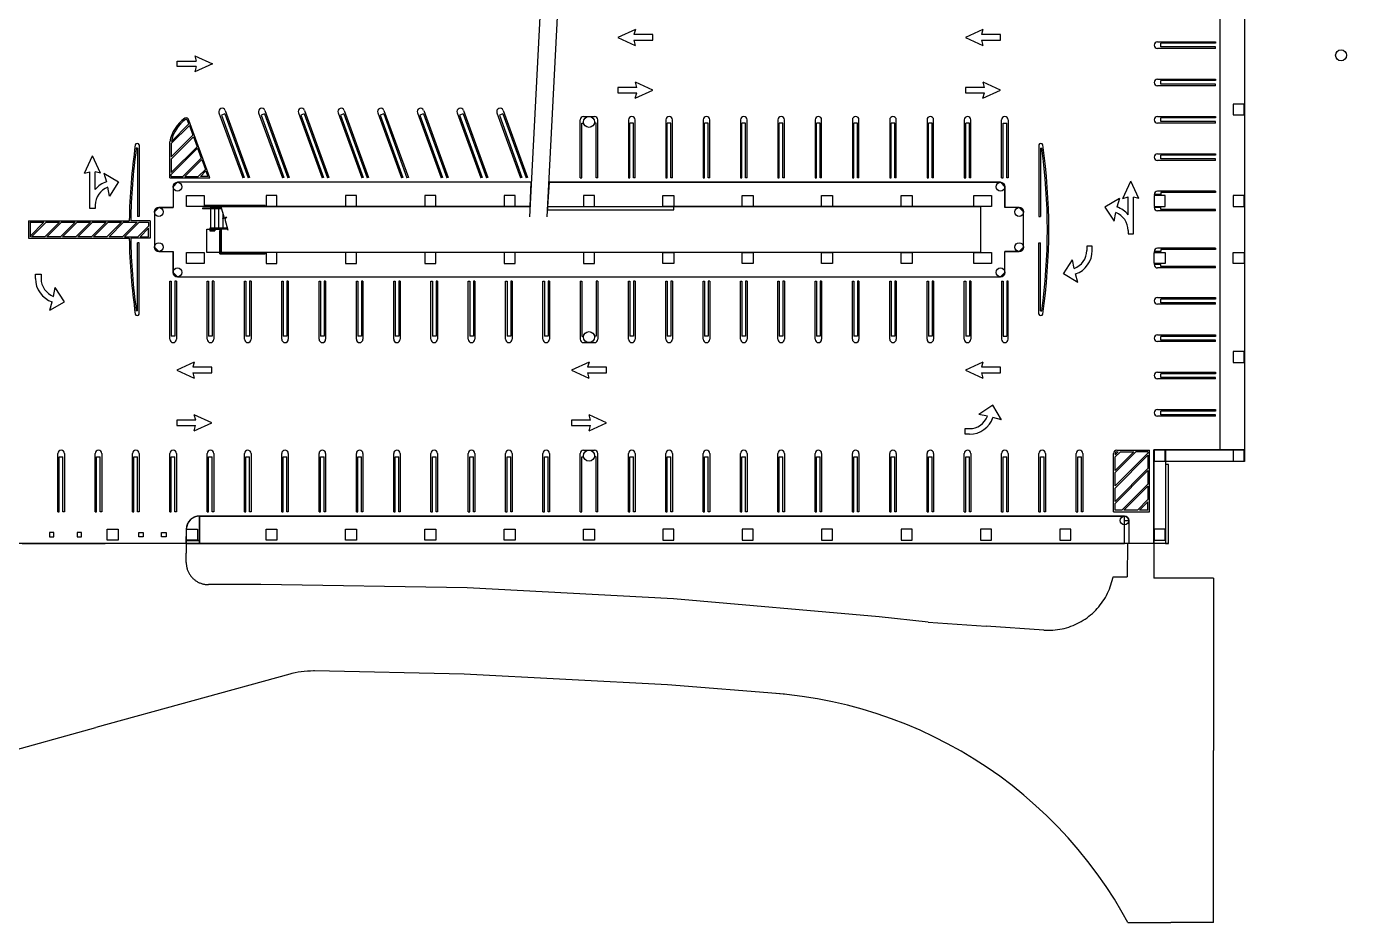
# Model space of a CAD drawing. Header units: inches. Extents: x -1991 to 3847, y -1060 to 4205.
# Drawn here: x 238 to 3847, y -1060 to 1389 of the extents above; entities that cross this region are included whole.
import ezdxf

# ---------------------------------------------------------------- set-up
doc = ezdxf.new("R2010")
doc.units = ezdxf.units.IN
doc.header["$LTSCALE"] = 10
doc.header["$MEASUREMENT"] = 0
for name, color, linetype in [('A-COLS', 5, 'CONTINUOUS'), ('A-FLOR', 3, 'CONTINUOUS'), ('A-SITE', 3, 'CONTINUOUS'), ('A-WALL', 7, 'CONTINUOUS')]:
    doc.layers.add(name, color=color, linetype=linetype)

msp = doc.modelspace()

# ---------------------------------------------------------------- linework, layer by layer
at = {"layer": 'A-COLS'}
for p, q in [((3567, 1177), (3537, 1177)), ((3537, 1177), (3537, 1147)), ((3567, 1147), (3567, 1177)), ((3537, 1147), (3567, 1147)), ((676, 927), (724, 927)), ((676, 897), (676, 927)), ((724, 927), (724, 897)), ((923, 927), (893, 927)), ((893, 927), (893, 897)), ((923, 897), (923, 927)), ((1140, 927), (1110, 927)), ((1110, 927), (1110, 897)), ((1140, 897), (1140, 927)), ((1357, 927), (1327, 927)), ((1327, 927), (1327, 897)), ((1357, 897), (1357, 927)), ((1574, 927), (1544, 927)), ((1544, 927), (1544, 897)), ((1574, 897), (1574, 927)), ((1791, 927), (1761, 927)), ((1761, 927), (1761, 897)), ((1791, 897), (1791, 927)), ((1978, 897), (1978, 927)), ((1978, 927), (2008, 927)), ((2008, 927), (2008, 897)), ((2195, 897), (2195, 927)), ((2195, 927), (2225, 927)), ((2225, 927), (2225, 897)), ((2412, 897), (2412, 927)), ((2412, 927), (2442, 927)), ((2442, 927), (2442, 897)), ((2629, 897), (2629, 927)), ((2629, 927), (2659, 927)), ((2659, 927), (2659, 897)), ((2828, 927), (2876, 927)), ((2828, 897), (2828, 927)), ((2876, 927), (2876, 897)), ((3351, 927), (3321, 927)), ((3321, 927), (3321, 897)), ((3351, 897), (3351, 927)), ((3567, 927), (3537, 927)), ((3537, 927), (3537, 897)), ((3567, 897), (3567, 927)), ((724, 897), (676, 897)), ((893, 897), (923, 897)), ((1110, 897), (1140, 897)), ((1327, 897), (1357, 897)), ((1544, 897), (1574, 897)), ((1761, 897), (1791, 897)), ((2008, 897), (1978, 897)), ((2225, 897), (2195, 897)), ((2442, 897), (2412, 897)), ((2659, 897), (2629, 897)), ((2876, 897), (2828, 897)), ((3321, 897), (3351, 897)), ((3537, 897), (3567, 897)), ((676, 771), (724, 771)), ((676, 741), (676, 771)), ((724, 771), (724, 741)), ((923, 771), (893, 771)), ((893, 771), (893, 741)), ((923, 741), (923, 771)), ((1140, 771), (1110, 771)), ((1110, 771), (1110, 741)), ((1140, 741), (1140, 771)), ((1357, 771), (1327, 771)), ((1327, 771), (1327, 741)), ((1357, 741), (1357, 771)), ((1574, 771), (1544, 771)), ((1544, 771), (1544, 741)), ((1574, 741), (1574, 771)), ((1791, 771), (1761, 771)), ((1761, 771), (1761, 741)), ((1791, 741), (1791, 771)), ((1978, 741), (1978, 771)), ((1978, 771), (2008, 771)), ((2008, 771), (2008, 741)), ((2195, 741), (2195, 771)), ((2195, 771), (2225, 771)), ((2225, 771), (2225, 741)), ((2412, 741), (2412, 771)), ((2412, 771), (2442, 771)), ((2442, 771), (2442, 741)), ((2629, 741), (2629, 771)), ((2629, 771), (2659, 771)), ((2659, 771), (2659, 741)), ((2828, 771), (2876, 771)), ((2828, 741), (2828, 771)), ((2876, 771), (2876, 741)), ((3321, 741), (3321, 771)), ((3321, 771), (3351, 771)), ((3351, 771), (3351, 741)), ((3537, 741), (3537, 771)), ((3537, 771), (3567, 771)), ((3567, 771), (3567, 741)), ((724, 741), (676, 741)), ((893, 741), (923, 741)), ((1110, 741), (1140, 741)), ((1327, 741), (1357, 741)), ((1544, 741), (1574, 741)), ((1761, 741), (1791, 741)), ((2008, 741), (1978, 741)), ((2225, 741), (2195, 741)), ((2442, 741), (2412, 741)), ((2659, 741), (2629, 741)), ((2876, 741), (2828, 741)), ((3351, 741), (3321, 741)), ((3567, 741), (3537, 741)), ((3567, 501), (3537, 501)), ((3537, 501), (3537, 471)), ((3537, 471), (3567, 471)), ((3567, 471), (3567, 501)), ((3351, 231), (3321, 231)), ((3321, 231), (3321, 201)), ((3351, 201), (3351, 231)), ((3567, 231), (3537, 231)), ((3537, 231), (3537, 201)), ((3567, 201), (3567, 231)), ((3321, 201), (3351, 201)), ((3537, 201), (3567, 201)), ((459, 15), (489, 15)), ((459, -15), (459, 15)), ((489, 15), (489, -15)), ((676, 15), (706, 15)), ((676, -15), (676, 15)), ((706, 15), (706, -15)), ((893, 15), (923, 15)), ((893, -15), (893, 15)), ((923, 15), (923, -15)), ((1110, 15), (1140, 15)), ((1110, -15), (1110, 15)), ((1140, 15), (1140, -15)), ((1327, 15), (1357, 15)), ((1327, -15), (1327, 15)), ((1357, 15), (1357, -15)), ((1544, 15), (1574, 15)), ((1544, -15), (1544, 15)), ((1574, 15), (1574, -15)), ((1761, 15), (1791, 15)), ((1761, -15), (1761, 15)), ((1791, 15), (1791, -15)), ((2008, 15), (1978, 15)), ((1978, 15), (1978, -15)), ((2008, -15), (2008, 15)), ((2225, 15), (2195, 15)), ((2195, 15), (2195, -15)), ((2225, -15), (2225, 15)), ((2442, 15), (2412, 15)), ((2412, 15), (2412, -15)), ((2442, -15), (2442, 15)), ((2659, 15), (2629, 15)), ((2629, 15), (2629, -15)), ((2659, -15), (2659, 15)), ((2876, 15), (2846, 15)), ((2846, 15), (2846, -15)), ((2876, -15), (2876, 15)), ((3093, 15), (3063, 15)), ((3063, 15), (3063, -15)), ((3093, -15), (3093, 15)), ((3351, 15), (3321, 15)), ((3321, 15), (3321, -15)), ((3351, -15), (3351, 15)), ((489, -15), (459, -15)), ((706, -15), (676, -15)), ((923, -15), (893, -15)), ((1140, -15), (1110, -15)), ((1357, -15), (1327, -15)), ((1574, -15), (1544, -15)), ((1791, -15), (1761, -15)), ((1978, -15), (2008, -15)), ((2195, -15), (2225, -15)), ((2412, -15), (2442, -15)), ((2629, -15), (2659, -15)), ((2846, -15), (2876, -15)), ((3063, -15), (3093, -15)), ((3321, -15), (3351, -15))]:
    msp.add_line(p, q, dxfattribs=at)
at = {"layer": 'A-COLS', "linetype": 'Continuous'}
for centre in [(3832, 1310), (1776, 1128), (1776, 540), (1776, 216)]:
    msp.add_circle(centre, 15, dxfattribs=at)
at = {"layer": 'A-FLOR', "linetype": 'Continuous'}
for p, q in [((3501, 232), (3501, 3124)), ((1614, 869), (1654, 1647.7)), ((1662, 869), (1702, 1647.7)), ((651, 963), (639, 951)), ((639, 951), (639, 894)), ((639, 951), (639, 894)), ((1617.8, 963), (651, 963)), ((1617.8, 963), (651, 963)), ((1614.9, 897), (1617.8, 963)), ((1667.3, 963), (1662.1, 896)), ((1667.3, 963), (2901, 963)), ((2901, 963), (1667.3, 963)), ((2913, 951), (2901, 963)), ((2913, 951), (2913, 894)), ((2913, 894), (2913, 951)), ((600, 894), (588, 882)), ((588, 882), (588, 786)), ((588, 882), (588, 786)), ((600, 894), (639, 894)), ((639, 894), (600, 894)), ((719, 892.5), (719, 891)), ((771.4, 892.5), (719, 892.5)), ((771.6, 891), (719, 891)), ((1614.9, 897), (724, 897)), ((726, 898.5), (726, 900)), ((891, 900), (726, 900)), ((891, 898.5), (726, 898.5)), ((742, 897), (1614.9, 897)), ((742, 835), (742, 897)), ((742, 894), (742, 892.5)), ((770.9, 894), (742, 894)), ((742, 838), (742, 891)), ((753, 894), (753, 892.5)), ((753, 838), (753, 891)), ((764, 894), (764, 892.5)), ((764, 838), (764, 891)), ((770, 894), (770, 897)), ((778.5, 867.8), (770.3, 895.6)), ((774.5, 862.9), (785.2, 868.5)), ((778.5, 867.8), (774.5, 862.9)), ((775, 879.3), (775, 838)), ((785.2, 868.5), (780, 862.6)), ((891, 898.5), (891, 900)), ((1662.1, 896), (2846, 897)), ((2846, 897), (2008, 897)), ((2846, 897), (2846, 771)), ((2846, 897), (2846, 771)), ((2952, 894), (2913, 894)), ((2952, 894), (2913, 894)), ((2964, 882), (2952, 894)), ((2964, 786), (2964, 882)), ((2964, 786), (2964, 882)), ((731, 835), (742, 835)), ((731, 771), (731, 835)), ((739, 838), (739, 830.5)), ((787.3, 838), (739, 838)), ((739, 830.5), (753, 830.5)), ((740.5, 836.5), (740.5, 832)), ((787.8, 836.5), (740.5, 836.5)), ((740.5, 832), (753, 832)), ((742, 835), (742, 836.5)), ((787.7, 835), (742, 835)), ((753, 835), (753, 836.5)), ((753, 832), (753, 830.5)), ((764, 835), (764, 836.5)), ((766.5, 831.5), (768, 831.5)), ((766.5, 767.5), (766.5, 831.5)), ((768, 769), (768, 831.5)), ((770, 771), (770, 833.5)), ((775, 835), (775, 836.5)), ((780, 862.6), (788.9, 832.7)), ((786, 841.6), (786, 838)), ((786, 835), (786, 836.5)), ((588, 786), (600, 774)), ((600, 774), (639, 774)), ((600, 774), (639, 774)), ((639, 717), (639, 774)), ((639, 774), (639, 717)), ((2846, 771), (731, 771)), ((766.5, 767.5), (891, 767.5)), ((768, 769), (891, 769)), ((2846, 771), (770, 771)), ((891, 769), (891, 767.5)), ((2952, 774), (2913, 774)), ((2913, 717), (2913, 774)), ((2913, 774), (2952, 774)), ((2913, 717), (2913, 774)), ((2952, 774), (2964, 786)), ((639, 717), (651, 705)), ((651, 705), (2901, 705)), ((651, 705), (2901, 705)), ((2901, 705), (2913, 717)), ((3320, 232), (3320, -24)), ((3501, 232), (3320, 232)), ((3360, -24), (3360, 192)), ((687.9, 42.6), (679.2, 31.9)), ((681.9, 36.2), (681.2, 35.1)), ((682.6, 37.2), (681.9, 36.2)), ((683.4, 38.1), (682.6, 37.2)), ((684.2, 39.1), (683.4, 38.1)), ((685.1, 40), (684.2, 39.1)), ((686, 40.9), (685.1, 40)), ((686.9, 41.8), (686, 40.9)), ((687.9, 42.6), (686.9, 41.8)), ((699.4, 49.1), (687.9, 42.6)), ((688.8, 43.4), (687.9, 42.6)), ((689.8, 44.1), (688.8, 43.4)), ((690.9, 44.8), (689.8, 44.1)), ((691.9, 45.5), (690.9, 44.8)), ((693, 46.2), (691.9, 45.5)), ((694.1, 46.8), (693, 46.2)), ((695.2, 47.4), (694.1, 46.8)), ((696.4, 47.9), (695.2, 47.4)), ((697.5, 48.4), (696.4, 47.9)), ((698.7, 48.8), (697.5, 48.4)), ((699.9, 49.2), (698.7, 48.8)), ((711, 51), (699.4, 49.1)), ((701.1, 49.6), (699.9, 49.2)), ((702.3, 49.9), (701.1, 49.6)), ((703.5, 50.2), (702.3, 49.9)), ((704.7, 50.5), (703.5, 50.2)), ((706, 50.6), (704.7, 50.5)), ((707.2, 50.8), (706, 50.6)), ((708.5, 50.9), (707.2, 50.8)), ((709.7, 51), (708.5, 50.9)), ((711, 51), (709.7, 51)), ((711, 51), (3240, 51)), ((711, -16), (711, 51)), ((3252, 39), (3252, -24)), ((675.4, 20), (675, 15)), ((675.1, 17.5), (675, 16.3)), ((675, 16.3), (675, 15)), ((675, 15), (675, -4.5)), ((675, 15), (675, -16)), ((675.2, 18.8), (675.1, 17.5)), ((675.4, 20), (675.2, 18.8)), ((679.2, 31.9), (675.4, 20)), ((675.5, 21.3), (675.4, 20)), ((675.8, 22.5), (675.5, 21.3)), ((676.1, 23.7), (675.8, 22.5)), ((676.4, 24.9), (676.1, 23.7)), ((676.8, 26.1), (676.4, 24.9)), ((677.2, 27.3), (676.8, 26.1)), ((677.6, 28.5), (677.2, 27.3)), ((678.1, 29.6), (677.6, 28.5)), ((678.6, 30.8), (678.1, 29.6)), ((679.2, 31.9), (678.6, 30.8)), ((679.8, 33), (679.2, 31.9)), ((680.5, 34.1), (679.8, 33)), ((681.2, 35.1), (680.5, 34.1)), ((3360, -24), (192, -24)), ((675, -24), (675, -4.5)), ((675, -16), (711, -16))]:
    msp.add_line(p, q, dxfattribs=at)
at = {"layer": 'A-FLOR'}
for p, q in [((3501, 232), (3501, 3124)), ((3568, 3124), (3568, 232)), ((1902.7, 1381), (1854.7, 1359)), ((1902.7, 1381), (1898.7, 1366.5)), ((2853, 1381), (2805, 1359)), ((2853, 1381), (2849, 1366.5)), ((1854.7, 1359), (1902.6, 1337)), ((1898.5, 1351.5), (1902.6, 1337)), ((1898.5, 1351.5), (1950.6, 1351.5)), ((1950.6, 1366.5), (1898.7, 1366.5)), ((1950.6, 1351.5), (1950.6, 1366.5)), ((2805, 1359), (2852.9, 1337)), ((2848.9, 1351.5), (2852.9, 1337)), ((2848.9, 1351.5), (2901, 1351.5)), ((2901, 1366.5), (2849, 1366.5)), ((2901, 1351.5), (2901, 1366.5)), ((3330, 1347), (3489, 1347)), ((3489, 1343), (3339, 1343)), ((3339, 1333), (3339, 1343)), ((3489, 1347), (3489, 1343)), ((698.4, 1309), (746.4, 1287)), ((698.4, 1309), (702.4, 1294.5)), ((3489, 1329), (3330, 1329)), ((3489, 1333), (3339, 1333)), ((3489, 1329), (3489, 1333)), ((650.4, 1294.5), (702.4, 1294.5)), ((650.4, 1279.5), (650.4, 1294.5)), ((702.5, 1279.5), (650.4, 1279.5)), ((746.4, 1287), (698.5, 1265)), ((702.5, 1279.5), (698.5, 1265)), ((1950.6, 1215), (1902.7, 1237)), ((1906.8, 1222.5), (1902.7, 1237)), ((2901, 1215), (2853.1, 1237)), ((2857.1, 1222.5), (2853.1, 1237)), ((3330, 1245), (3489, 1245)), ((3489, 1241), (3339, 1241)), ((3339, 1231), (3339, 1241)), ((3489, 1231), (3339, 1231)), ((3489, 1245), (3489, 1241)), ((3489, 1227), (3489, 1231)), ((1906.8, 1222.5), (1854.7, 1222.5)), ((1854.7, 1222.5), (1854.7, 1207.5)), ((1854.7, 1207.5), (1906.6, 1207.5)), ((1902.6, 1193), (1950.6, 1215)), ((1902.6, 1193), (1906.6, 1207.5)), ((2857.1, 1222.5), (2805, 1222.5)), ((2805, 1222.5), (2805, 1207.5)), ((2805, 1207.5), (2857, 1207.5)), ((2853, 1193), (2901, 1215)), ((2853, 1193), (2857, 1207.5)), ((3489, 1227), (3330, 1227)), ((781.2, 1159.5), (847.9, 976.4)), ((889.8, 1159.5), (956.4, 976.4)), ((998.3, 1159.5), (1065, 976.4)), ((1106.9, 1159.5), (1173.5, 976.4)), ((1215.4, 1159.5), (1282.1, 976.4)), ((1324, 1159.5), (1390.6, 976.4)), ((1432.5, 1159.5), (1499.2, 976.4)), ((1541.1, 1159.5), (1607.7, 976.4)), ((681.9, 1122.6), (634.3, 1074.9)), ((681.9, 1122.6), (678.6, 1131.7)), ((739.8, 975), (682.3, 1133.1)), ((764.3, 1153.3), (829.2, 975)), ((780.6, 1149.7), (771.2, 1146.2)), ((771.2, 1146.2), (833, 976.4)), ((780.6, 1149.7), (844.1, 975)), ((872.9, 1153.3), (937.8, 975)), ((889.1, 1149.7), (879.7, 1146.2)), ((879.7, 1146.2), (941.5, 976.4)), ((889.1, 1149.7), (952.7, 975)), ((981.4, 1153.3), (1046.3, 975)), ((997.7, 1149.7), (988.3, 1146.2)), ((988.3, 1146.2), (1050.1, 976.4)), ((997.7, 1149.7), (1061.2, 975)), ((1090, 1153.3), (1154.9, 975)), ((1106.2, 1149.7), (1096.8, 1146.2)), ((1096.8, 1146.2), (1158.6, 976.4)), ((1106.2, 1149.7), (1169.8, 975)), ((1198.5, 1153.3), (1263.4, 975)), ((1214.7, 1149.7), (1205.3, 1146.2)), ((1205.3, 1146.2), (1267.2, 976.4)), ((1214.7, 1149.7), (1278.3, 975)), ((1307.1, 1153.3), (1372, 975)), ((1323.3, 1149.7), (1313.9, 1146.2)), ((1313.9, 1146.2), (1375.7, 976.4)), ((1323.3, 1149.7), (1386.9, 975)), ((1415.6, 1153.3), (1480.5, 975)), ((1431.8, 1149.7), (1422.4, 1146.2)), ((1422.4, 1146.2), (1484.3, 976.4)), ((1431.8, 1149.7), (1495.4, 975)), ((1524.2, 1153.3), (1589.1, 975)), ((1540.4, 1149.7), (1531, 1146.2)), ((1531, 1146.2), (1592.8, 976.4)), ((1540.4, 1149.7), (1604, 975)), ((1752, 975), (1752, 1134)), ((1756, 975), (1756, 1125)), ((1756, 1125), (1761, 1125)), ((1761, 1143), (1791, 1143)), ((1796, 1125), (1791, 1125)), ((1796, 975), (1796, 1125)), ((1800, 975), (1800, 1134)), ((1884, 1134), (1884, 975)), ((1888, 975), (1888, 1125)), ((1898, 1125), (1888, 1125)), ((1898, 975), (1898, 1125)), ((1902, 975), (1902, 1134)), ((1986, 1134), (1986, 975)), ((1990, 975), (1990, 1125)), ((2000, 1125), (1990, 1125)), ((2000, 975), (2000, 1125)), ((2004, 975), (2004, 1134)), ((2088, 1134), (2088, 975)), ((2092, 975), (2092, 1125)), ((2102, 1125), (2092, 1125)), ((2102, 975), (2102, 1125)), ((2106, 975), (2106, 1134)), ((2190, 1134), (2190, 975)), ((2194, 975), (2194, 1125)), ((2204, 1125), (2194, 1125)), ((2204, 975), (2204, 1125)), ((2208, 975), (2208, 1134)), ((2292, 1134), (2292, 975)), ((2296, 975), (2296, 1125)), ((2306, 1125), (2296, 1125)), ((2306, 975), (2306, 1125)), ((2310, 975), (2310, 1134)), ((2394, 1134), (2394, 975)), ((2398, 975), (2398, 1125)), ((2408, 1125), (2398, 1125)), ((2408, 975), (2408, 1125)), ((2412, 975), (2412, 1134)), ((2496, 1134), (2496, 975)), ((2500, 975), (2500, 1125)), ((2510, 1125), (2500, 1125)), ((2510, 975), (2510, 1125)), ((2514, 975), (2514, 1134)), ((2598, 1134), (2598, 975)), ((2602, 975), (2602, 1125)), ((2612, 1125), (2602, 1125)), ((2612, 975), (2612, 1125)), ((2616, 975), (2616, 1134)), ((2700, 1134), (2700, 975)), ((2704, 975), (2704, 1125)), ((2714, 1125), (2704, 1125)), ((2714, 975), (2714, 1125)), ((2718, 975), (2718, 1134)), ((2802, 1134), (2802, 975)), ((2806, 975), (2806, 1125)), ((2816, 1125), (2806, 1125)), ((2816, 975), (2816, 1125)), ((2820, 975), (2820, 1134)), ((2904, 975), (2904, 1134)), ((2908, 975), (2908, 1125)), ((2908, 1125), (2918, 1125)), ((2918, 975), (2918, 1125)), ((2922, 1134), (2922, 975)), ((3330, 1143), (3489, 1143)), ((3489, 1125), (3330, 1125)), ((3489, 1139), (3339, 1139)), ((3339, 1129), (3339, 1139)), ((3489, 1129), (3339, 1129)), ((3489, 1143), (3489, 1139)), ((3489, 1125), (3489, 1129)), ((683.4, 1118.4), (634, 1069)), ((693.2, 1091.4), (634, 1032.2)), ((694.7, 1087.3), (634, 1026.6)), ((683.4, 1118.4), (693.2, 1091.4)), ((694.7, 1087.3), (704.5, 1060.3)), ((542, 1056), (538.4, 1056)), ((542, 1056), (542, 870)), ((546, 1065), (546, 870)), ((630, 975), (630, 1074)), ((634, 1069), (634, 1032.2)), ((704.5, 1060.3), (634, 989.8)), ((706, 1056.2), (634, 984.2)), ((706, 1056.2), (715.8, 1029.2)), ((3006, 1065), (3006, 870)), ((3010, 1056), (3010, 870)), ((3010, 1056), (3013.6, 1056)), ((396.8, 987.7), (418.8, 1035.7)), ((440.8, 987.7), (418.8, 1035.7)), ((634, 1026.6), (634, 989.8)), ((715.8, 1029.2), (665.6, 979)), ((717.4, 1025.1), (671.3, 979)), ((717.4, 1025.1), (727.2, 998.1)), ((3330, 1041), (3489, 1041)), ((3489, 1023), (3330, 1023)), ((3489, 1037), (3339, 1037)), ((3339, 1027), (3339, 1037)), ((3489, 1027), (3339, 1027)), ((3489, 1041), (3489, 1037)), ((3489, 1023), (3489, 1027)), ((396.8, 987.7), (411.3, 991.9)), ((411.3, 891.7), (411.3, 991.9)), ((426.1, 943.2), (426.1, 991.9)), ((440.8, 987.7), (426.1, 991.9)), ((450.1, 987.6), (457, 964.6)), ((450.1, 987.6), (490.1, 964.6)), ((630, 975), (739.8, 975)), ((634, 979), (634, 984.2)), ((634, 979), (665.6, 979)), ((671.3, 979), (708, 979)), ((727.2, 998.1), (708, 979)), ((728.7, 994), (713.7, 979)), ((734.1, 979), (713.7, 979)), ((728.7, 994), (734.1, 979)), ((833, 976.4), (829.2, 975)), ((847.9, 976.4), (844.1, 975)), ((941.5, 976.4), (937.8, 975)), ((956.4, 976.4), (952.7, 975)), ((1050.1, 976.4), (1046.3, 975)), ((1065, 976.4), (1061.2, 975)), ((1158.6, 976.4), (1154.9, 975)), ((1173.5, 976.4), (1169.8, 975)), ((1267.2, 976.4), (1263.4, 975)), ((1282.1, 976.4), (1278.3, 975)), ((1375.7, 976.4), (1372, 975)), ((1390.6, 976.4), (1386.9, 975)), ((1484.3, 976.4), (1480.5, 975)), ((1499.2, 976.4), (1495.4, 975)), ((1592.8, 976.4), (1589.1, 975)), ((1607.7, 976.4), (1604, 975)), ((1752, 975), (1756, 975)), ((1800, 975), (1796, 975)), ((1884, 975), (1888, 975)), ((1902, 975), (1898, 975)), ((1986, 975), (1990, 975)), ((2004, 975), (2000, 975)), ((2088, 975), (2092, 975)), ((2106, 975), (2102, 975)), ((2190, 975), (2194, 975)), ((2208, 975), (2204, 975)), ((2292, 975), (2296, 975)), ((2310, 975), (2306, 975)), ((2394, 975), (2398, 975)), ((2412, 975), (2408, 975)), ((2496, 975), (2500, 975)), ((2514, 975), (2510, 975)), ((2598, 975), (2602, 975)), ((2616, 975), (2612, 975)), ((2700, 975), (2704, 975)), ((2718, 975), (2714, 975)), ((2802, 975), (2806, 975)), ((2820, 975), (2816, 975)), ((2904, 975), (2908, 975)), ((2922, 975), (2918, 975)), ((464.9, 925.6), (460.3, 949.4)), ((490.1, 964.6), (464.9, 925.6)), ((3235.4, 918.6), (3257.4, 966.6)), ((3279.4, 918.6), (3257.4, 966.6)), ((3489, 939), (3330, 939)), ((3489, 939), (3489, 935)), ((3226.2, 918.5), (3186.2, 895.5)), ((3226.2, 918.5), (3219.3, 895.5)), ((3235.4, 918.6), (3250.2, 922.9)), ((3250.2, 874.1), (3250.2, 922.9)), ((3264.9, 822.6), (3264.9, 922.8)), ((3279.4, 918.6), (3264.9, 922.8)), ((3339, 930), (3321, 930)), ((3489, 935), (3339, 935)), ((3339, 935), (3339, 930)), ((426.3, 891.7), (411.3, 891.7)), ((426.3, 900.6), (426.3, 891.7)), ((546, 870), (542, 870)), ((770, 897), (742, 897)), ((742, 897), (742, 894)), ((742, 894), (770, 894)), ((770, 894), (770, 897)), ((3006, 870), (3010, 870)), ((3186.2, 895.5), (3211.4, 856.5)), ((3211.4, 856.5), (3216, 880.3)), ((3339, 894), (3321, 894)), ((3489, 885), (3330, 885)), ((3339, 889), (3339, 894)), ((3489, 889), (3339, 889)), ((3489, 885), (3489, 889)), ((244, 858), (244, 810)), ((244, 858), (519.2, 858)), ((248, 854), (248, 814)), ((248, 852.7), (249.3, 854)), ((286, 854), (248, 816)), ((248, 854), (286, 854)), ((291.7, 854), (251.7, 814)), ((288.5, 814), (328.5, 854)), ((291.7, 854), (328.5, 854)), ((294.1, 814), (334.1, 854)), ((370.9, 854), (330.9, 814)), ((334.1, 854), (370.9, 854)), ((376.6, 854), (336.6, 814)), ((373.3, 814), (413.3, 854)), ((376.6, 854), (413.3, 854)), ((379, 814), (419, 854)), ((455.8, 854), (415.8, 814)), ((419, 854), (455.8, 854)), ((461.4, 854), (421.4, 814)), ((458.2, 814), (498.2, 854)), ((461.4, 854), (498.2, 854)), ((463.8, 814), (503.8, 854)), ((540.6, 854), (500.6, 814)), ((503.8, 854), (540.6, 854)), ((546.3, 854), (506.3, 814)), ((576, 858), (523.2, 858)), ((543, 814), (572, 843)), ((546.3, 854), (572, 854)), ((548.7, 814), (572, 837.3)), ((572, 854), (572, 843)), ((572, 814), (572, 837.3)), ((576, 858), (576, 810)), ((731, 835), (770, 835)), ((731, 771), (731, 835)), ((770, 835), (770, 771)), ((3249.9, 831.5), (3249.9, 822.6)), ((244, 810), (519.2, 810)), ((288.5, 814), (251.7, 814)), ((330.9, 814), (294.1, 814)), ((373.3, 814), (336.6, 814)), ((415.8, 814), (379, 814)), ((458.2, 814), (421.4, 814)), ((500.6, 814), (463.8, 814)), ((506.3, 814), (543, 814)), ((576, 810), (523.2, 810)), ((542, 612), (542, 798)), ((546, 798), (542, 798)), ((546, 603), (546, 798)), ((548.7, 814), (572, 814)), ((3006, 603), (3006, 798)), ((3006, 798), (3010, 798)), ((3010, 612), (3010, 798)), ((3249.9, 822.6), (3264.9, 822.6)), ((770, 771), (731, 771)), ((3136.5, 788.6), (3136.5, 776.6)), ((3151.7, 788.6), (3136.5, 788.6)), ((3151.8, 776.4), (3151.7, 788.6)), ((3339, 774), (3321, 774)), ((3489, 783), (3330, 783)), ((3489, 779), (3339, 779)), ((3339, 779), (3339, 774)), ((3489, 783), (3489, 779)), ((3072.7, 712.6), (3098, 751.6)), ((3102.2, 727.7), (3098, 751.6)), ((3339, 738), (3321, 738)), ((3489, 729), (3330, 729)), ((3339, 733), (3339, 738)), ((3489, 733), (3339, 733)), ((3489, 729), (3489, 733)), ((262.8, 712.3), (278.1, 712.3)), ((262.8, 700.1), (262.8, 712.3)), ((278.1, 712.3), (278.1, 700.3)), ((630, 693), (634, 693)), ((630, 534), (630, 693)), ((634, 693), (634, 543)), ((644, 693), (644, 543)), ((648, 693), (644, 693)), ((648, 693), (648, 534)), ((732, 693), (736, 693)), ((732, 534), (732, 693)), ((736, 693), (736, 543)), ((746, 693), (746, 543)), ((750, 693), (746, 693)), ((750, 693), (750, 534)), ((834, 693), (838, 693)), ((834, 534), (834, 693)), ((838, 693), (838, 543)), ((848, 693), (848, 543)), ((852, 693), (848, 693)), ((852, 693), (852, 534)), ((936, 693), (940, 693)), ((936, 534), (936, 693)), ((940, 693), (940, 543)), ((950, 693), (950, 543)), ((954, 693), (950, 693)), ((954, 693), (954, 534)), ((1038, 693), (1042, 693)), ((1038, 534), (1038, 693)), ((1042, 693), (1042, 543)), ((1052, 693), (1052, 543)), ((1056, 693), (1052, 693)), ((1056, 693), (1056, 534)), ((1140, 693), (1144, 693)), ((1140, 534), (1140, 693)), ((1144, 693), (1144, 543)), ((1154, 693), (1154, 543)), ((1158, 693), (1154, 693)), ((1158, 693), (1158, 534)), ((1242, 693), (1246, 693)), ((1242, 534), (1242, 693)), ((1246, 693), (1246, 543)), ((1256, 693), (1256, 543)), ((1260, 693), (1256, 693)), ((1260, 693), (1260, 534)), ((1344, 693), (1348, 693)), ((1344, 534), (1344, 693)), ((1348, 693), (1348, 543)), ((1358, 693), (1358, 543)), ((1362, 693), (1358, 693)), ((1362, 693), (1362, 534)), ((1446, 693), (1450, 693)), ((1446, 534), (1446, 693)), ((1450, 693), (1450, 543)), ((1460, 693), (1460, 543)), ((1464, 693), (1460, 693)), ((1464, 693), (1464, 534)), ((1548, 693), (1552, 693)), ((1548, 534), (1548, 693)), ((1552, 693), (1552, 543)), ((1562, 693), (1562, 543)), ((1566, 693), (1562, 693)), ((1566, 693), (1566, 534)), ((1650, 693), (1654, 693)), ((1650, 534), (1650, 693)), ((1654, 693), (1654, 543)), ((1664, 693), (1664, 543)), ((1668, 693), (1664, 693)), ((1668, 693), (1668, 534)), ((1752, 693), (1752, 534)), ((1752, 693), (1756, 693)), ((1756, 693), (1756, 543)), ((1800, 693), (1796, 693)), ((1796, 693), (1796, 543)), ((1800, 693), (1800, 534)), ((1884, 693), (1888, 693)), ((1884, 534), (1884, 693)), ((1888, 693), (1888, 543)), ((1898, 693), (1898, 543)), ((1902, 693), (1898, 693)), ((1902, 693), (1902, 534)), ((1986, 693), (1990, 693)), ((1986, 534), (1986, 693)), ((1990, 693), (1990, 543)), ((2000, 693), (2000, 543)), ((2004, 693), (2000, 693)), ((2004, 693), (2004, 534)), ((2088, 693), (2092, 693)), ((2088, 534), (2088, 693)), ((2092, 693), (2092, 543)), ((2102, 693), (2102, 543)), ((2106, 693), (2102, 693)), ((2106, 693), (2106, 534)), ((2190, 693), (2194, 693)), ((2190, 534), (2190, 693)), ((2194, 693), (2194, 543)), ((2204, 693), (2204, 543)), ((2208, 693), (2204, 693)), ((2208, 693), (2208, 534)), ((2292, 693), (2296, 693)), ((2292, 534), (2292, 693)), ((2296, 693), (2296, 543)), ((2306, 693), (2306, 543)), ((2310, 693), (2306, 693)), ((2310, 693), (2310, 534)), ((2394, 693), (2398, 693)), ((2394, 534), (2394, 693)), ((2398, 693), (2398, 543)), ((2408, 693), (2408, 543)), ((2412, 693), (2408, 693)), ((2412, 693), (2412, 534)), ((2496, 693), (2500, 693)), ((2496, 534), (2496, 693)), ((2500, 693), (2500, 543)), ((2510, 693), (2510, 543)), ((2514, 693), (2510, 693)), ((2514, 693), (2514, 534)), ((2598, 693), (2602, 693)), ((2598, 534), (2598, 693)), ((2602, 693), (2602, 543)), ((2612, 693), (2612, 543)), ((2616, 693), (2612, 693)), ((2616, 693), (2616, 534)), ((2700, 693), (2704, 693)), ((2700, 534), (2700, 693)), ((2704, 693), (2704, 543)), ((2714, 693), (2714, 543)), ((2718, 693), (2714, 693)), ((2718, 693), (2718, 534)), ((2802, 693), (2806, 693)), ((2802, 534), (2802, 693)), ((2806, 693), (2806, 543)), ((2816, 693), (2816, 543)), ((2820, 693), (2816, 693)), ((2820, 693), (2820, 534)), ((2904, 693), (2908, 693)), ((2904, 693), (2904, 534)), ((2908, 693), (2908, 543)), ((2918, 693), (2918, 543)), ((2922, 693), (2918, 693)), ((2922, 534), (2922, 693)), ((3112.7, 689.6), (3072.7, 712.6)), ((3112.7, 689.6), (3105.8, 712.6)), ((312.4, 651.4), (316.6, 675.3)), ((341.8, 636.3), (316.6, 675.3)), ((301.8, 613.3), (308.7, 636.3)), ((301.8, 613.3), (341.8, 636.3)), ((3330, 648), (3489, 648)), ((3489, 630), (3330, 630)), ((3489, 644), (3339, 644)), ((3339, 634), (3339, 644)), ((3489, 634), (3339, 634)), ((3489, 648), (3489, 644)), ((3489, 630), (3489, 634)), ((542, 612), (538.4, 612)), ((3010, 612), (3013.6, 612)), ((644, 543), (634, 543)), ((746, 543), (736, 543)), ((848, 543), (838, 543)), ((950, 543), (940, 543)), ((1052, 543), (1042, 543)), ((1154, 543), (1144, 543)), ((1256, 543), (1246, 543)), ((1358, 543), (1348, 543)), ((1460, 543), (1450, 543)), ((1562, 543), (1552, 543)), ((1664, 543), (1654, 543)), ((1756, 543), (1761, 543)), ((1796, 543), (1791, 543)), ((1898, 543), (1888, 543)), ((2000, 543), (1990, 543)), ((2102, 543), (2092, 543)), ((2204, 543), (2194, 543)), ((2306, 543), (2296, 543)), ((2408, 543), (2398, 543)), ((2510, 543), (2500, 543)), ((2612, 543), (2602, 543)), ((2714, 543), (2704, 543)), ((2816, 543), (2806, 543)), ((2908, 543), (2918, 543)), ((3330, 546), (3489, 546)), ((3489, 542), (3339, 542)), ((3339, 532), (3339, 542)), ((3489, 546), (3489, 542)), ((1761, 525), (1791, 525)), ((3489, 528), (3330, 528)), ((3489, 532), (3339, 532)), ((3489, 528), (3489, 532)), ((696.8, 472), (648.8, 450)), ((696.8, 472), (692.8, 457.5)), ((1776, 472), (1728, 450)), ((1776, 472), (1772, 457.5)), ((2853, 472), (2805, 450)), ((2853, 472), (2849, 457.5)), ((648.8, 450), (696.7, 428)), ((692.7, 442.5), (696.7, 428)), ((692.7, 442.5), (744.7, 442.5)), ((744.7, 457.5), (692.8, 457.5)), ((744.7, 442.5), (744.7, 457.5)), ((1728, 450), (1775.9, 428)), ((1771.9, 442.5), (1775.9, 428)), ((1771.9, 442.5), (1824, 442.5)), ((1824, 457.5), (1772, 457.5)), ((1824, 442.5), (1824, 457.5)), ((2805, 450), (2852.9, 428)), ((2848.9, 442.5), (2852.9, 428)), ((2848.9, 442.5), (2901, 442.5)), ((2901, 457.5), (2849, 457.5)), ((2901, 442.5), (2901, 457.5)), ((3330, 444), (3489, 444)), ((3489, 440), (3339, 440)), ((3339, 430), (3339, 440)), ((3489, 444), (3489, 440)), ((3489, 426), (3330, 426)), ((3489, 430), (3339, 430)), ((3489, 426), (3489, 430)), ((744.7, 306), (696.8, 328)), ((700.9, 313.5), (696.8, 328)), ((1824, 306), (1776.1, 328)), ((1780.1, 313.5), (1776.1, 328)), ((2880.2, 353.7), (2841.2, 328.5)), ((2865.1, 324.2), (2841.2, 328.5)), ((2903.2, 313.7), (2880.2, 353.7)), ((3330, 342), (3489, 342)), ((3489, 338), (3339, 338)), ((3339, 328), (3339, 338)), ((3489, 328), (3339, 328)), ((3489, 342), (3489, 338)), ((3489, 324), (3489, 328)), ((700.9, 313.5), (648.8, 313.5)), ((648.8, 313.5), (648.8, 298.5)), ((648.8, 298.5), (700.7, 298.5)), ((696.7, 284), (744.7, 306)), ((696.7, 284), (700.7, 298.5)), ((1780.1, 313.5), (1728, 313.5)), ((1728, 313.5), (1728, 298.5)), ((1728, 298.5), (1780, 298.5)), ((1776, 284), (1824, 306)), ((1776, 284), (1780, 298.5)), ((2804.2, 289.9), (2816.2, 289.9)), ((2804.2, 274.7), (2804.2, 289.9)), ((2903.2, 313.7), (2880.2, 320.6)), ((3489, 324), (3330, 324)), ((2816.4, 274.7), (2804.2, 274.7)), ((324, 63), (324, 222)), ((342, 222), (342, 63)), ((426, 63), (426, 222)), ((444, 222), (444, 63)), ((528, 63), (528, 222)), ((546, 222), (546, 63)), ((630, 63), (630, 222)), ((648, 222), (648, 63)), ((732, 63), (732, 222)), ((750, 222), (750, 63)), ((834, 63), (834, 222)), ((852, 222), (852, 63)), ((936, 63), (936, 222)), ((954, 222), (954, 63)), ((1038, 63), (1038, 222)), ((1056, 222), (1056, 63)), ((1140, 63), (1140, 222)), ((1158, 222), (1158, 63)), ((1242, 63), (1242, 222)), ((1260, 222), (1260, 63)), ((1344, 63), (1344, 222)), ((1362, 222), (1362, 63)), ((1446, 63), (1446, 222)), ((1464, 222), (1464, 63)), ((1548, 63), (1548, 222)), ((1566, 222), (1566, 63)), ((1650, 63), (1650, 222)), ((1668, 222), (1668, 63)), ((1752, 63), (1752, 222)), ((1761, 231), (1791, 231)), ((1800, 63), (1800, 222)), ((1884, 63), (1884, 222)), ((1902, 222), (1902, 63)), ((1986, 63), (1986, 222)), ((2004, 222), (2004, 63)), ((2088, 63), (2088, 222)), ((2106, 222), (2106, 63)), ((2190, 63), (2190, 222)), ((2208, 222), (2208, 63)), ((2292, 63), (2292, 222)), ((2310, 222), (2310, 63)), ((2394, 63), (2394, 222)), ((2412, 222), (2412, 63)), ((2496, 63), (2496, 222)), ((2514, 222), (2514, 63)), ((2598, 63), (2598, 222)), ((2616, 222), (2616, 63)), ((2700, 63), (2700, 222)), ((2718, 222), (2718, 63)), ((2802, 63), (2802, 222)), ((2820, 222), (2820, 63)), ((2904, 63), (2904, 222)), ((2922, 222), (2922, 63)), ((3006, 63), (3006, 222)), ((3024, 222), (3024, 63)), ((3108, 63), (3108, 222)), ((3126, 222), (3126, 63)), ((3210, 63), (3210, 222)), ((3222.9, 227), (3214, 218.1)), ((3214, 175.7), (3265.3, 227)), ((3214, 212.5), (3228.5, 227)), ((3214, 170), (3271, 227)), ((3214, 133.3), (3304, 223.3)), ((3214, 222), (3214, 218.1)), ((3214, 127.6), (3304, 217.6)), ((3219, 231), (3308, 231)), ((3219, 227), (3222.9, 227)), ((3228.5, 227), (3265.3, 227)), ((3304, 227), (3271, 227)), ((3304, 227), (3304, 223.3)), ((3304, 217.6), (3304, 180.9)), ((3308, 63), (3308, 231)), ((3320, 232), (3352, 232)), ((3320, -24), (3320, 232)), ((3352, 232), (3568, 232)), ((3352, 200), (3352, 232)), ((3352, 232), (3352, -24)), ((3568, 232), (3501, 232)), ((3568, 232), (3568, 200)), ((328, 63), (328, 213)), ((328, 213), (338, 213)), ((338, 63), (338, 213)), ((430, 63), (430, 213)), ((430, 213), (440, 213)), ((440, 63), (440, 213)), ((532, 63), (532, 213)), ((532, 213), (542, 213)), ((542, 63), (542, 213)), ((634, 63), (634, 213)), ((634, 213), (644, 213)), ((644, 63), (644, 213)), ((736, 63), (736, 213)), ((736, 213), (746, 213)), ((746, 63), (746, 213)), ((838, 63), (838, 213)), ((838, 213), (848, 213)), ((848, 63), (848, 213)), ((940, 63), (940, 213)), ((940, 213), (950, 213)), ((950, 63), (950, 213)), ((1042, 63), (1042, 213)), ((1042, 213), (1052, 213)), ((1052, 63), (1052, 213)), ((1144, 63), (1144, 213)), ((1144, 213), (1154, 213)), ((1154, 63), (1154, 213)), ((1246, 63), (1246, 213)), ((1246, 213), (1256, 213)), ((1256, 63), (1256, 213)), ((1348, 63), (1348, 213)), ((1348, 213), (1358, 213)), ((1358, 63), (1358, 213)), ((1450, 63), (1450, 213)), ((1450, 213), (1460, 213)), ((1460, 63), (1460, 213)), ((1552, 63), (1552, 213)), ((1552, 213), (1562, 213)), ((1562, 63), (1562, 213)), ((1654, 63), (1654, 213)), ((1654, 213), (1664, 213)), ((1664, 63), (1664, 213)), ((1756, 213), (1761, 213)), ((1756, 63), (1756, 213)), ((1796, 213), (1791, 213)), ((1796, 63), (1796, 213)), ((1888, 63), (1888, 213)), ((1888, 213), (1898, 213)), ((1898, 63), (1898, 213)), ((1990, 63), (1990, 213)), ((1990, 213), (2000, 213)), ((2000, 63), (2000, 213)), ((2092, 63), (2092, 213)), ((2092, 213), (2102, 213)), ((2102, 63), (2102, 213)), ((2194, 63), (2194, 213)), ((2194, 213), (2204, 213)), ((2204, 63), (2204, 213)), ((2296, 63), (2296, 213)), ((2296, 213), (2306, 213)), ((2306, 63), (2306, 213)), ((2398, 63), (2398, 213)), ((2398, 213), (2408, 213)), ((2408, 63), (2408, 213)), ((2500, 63), (2500, 213)), ((2500, 213), (2510, 213)), ((2510, 63), (2510, 213)), ((2602, 63), (2602, 213)), ((2602, 213), (2612, 213)), ((2612, 63), (2612, 213)), ((2704, 63), (2704, 213)), ((2704, 213), (2714, 213)), ((2714, 63), (2714, 213)), ((2806, 63), (2806, 213)), ((2806, 213), (2816, 213)), ((2816, 63), (2816, 213)), ((2908, 63), (2908, 213)), ((2908, 213), (2918, 213)), ((2918, 63), (2918, 213)), ((3010, 63), (3010, 213)), ((3010, 213), (3020, 213)), ((3020, 63), (3020, 213)), ((3112, 63), (3112, 213)), ((3112, 213), (3122, 213)), ((3122, 63), (3122, 213)), ((3214, 175.7), (3214, 212.5)), ((3214, 90.9), (3304, 180.9)), ((3568, 200), (3352, 200)), ((3360, 192), (3352, 192)), ((3352, 192), (3352, -24)), ((3360, -24), (3360, 192)), ((3214, 85.2), (3304, 175.2)), ((3214, 133.3), (3214, 170)), ((3304, 175.2), (3304, 138.4)), ((3214, 90.9), (3214, 127.6)), ((3232.6, 67), (3304, 138.4)), ((3238.2, 67), (3304, 132.8)), ((3304, 132.8), (3304, 96)), ((3214, 67), (3214, 85.2)), ((3275, 67), (3304, 96)), ((3280.7, 67), (3304, 90.3)), ((3304, 67), (3304, 90.3)), ((324, 63), (328, 63)), ((342, 63), (338, 63)), ((426, 63), (430, 63)), ((444, 63), (440, 63)), ((528, 63), (532, 63)), ((546, 63), (542, 63)), ((630, 63), (634, 63)), ((648, 63), (644, 63)), ((3240, 51), (711, 51)), ((711, 51), (711, -24)), ((732, 63), (736, 63)), ((750, 63), (746, 63)), ((834, 63), (838, 63)), ((852, 63), (848, 63)), ((936, 63), (940, 63)), ((954, 63), (950, 63)), ((1038, 63), (1042, 63)), ((1056, 63), (1052, 63)), ((1140, 63), (1144, 63)), ((1158, 63), (1154, 63)), ((1242, 63), (1246, 63)), ((1260, 63), (1256, 63)), ((1344, 63), (1348, 63)), ((1362, 63), (1358, 63)), ((1446, 63), (1450, 63)), ((1464, 63), (1460, 63)), ((1548, 63), (1552, 63)), ((1566, 63), (1562, 63)), ((1650, 63), (1654, 63)), ((1668, 63), (1664, 63)), ((1752, 63), (1756, 63)), ((1800, 63), (1796, 63)), ((1884, 63), (1888, 63)), ((1902, 63), (1898, 63)), ((1986, 63), (1990, 63)), ((2004, 63), (2000, 63)), ((2088, 63), (2092, 63)), ((2106, 63), (2102, 63)), ((2190, 63), (2194, 63)), ((2208, 63), (2204, 63)), ((2292, 63), (2296, 63)), ((2310, 63), (2306, 63)), ((2394, 63), (2398, 63)), ((2412, 63), (2408, 63)), ((2496, 63), (2500, 63)), ((2514, 63), (2510, 63)), ((2598, 63), (2602, 63)), ((2616, 63), (2612, 63)), ((2700, 63), (2704, 63)), ((2718, 63), (2714, 63)), ((2802, 63), (2806, 63)), ((2820, 63), (2816, 63)), ((2904, 63), (2908, 63)), ((2922, 63), (2918, 63)), ((3006, 63), (3010, 63)), ((3024, 63), (3020, 63)), ((3108, 63), (3112, 63)), ((3126, 63), (3122, 63)), ((3210, 63), (3308, 63)), ((3232.6, 67), (3214, 67)), ((3275, 67), (3238.2, 67)), ((3240, -24), (3240, 51)), ((3240, -24), (3240, 39)), ((3240, 39), (3252, 39)), ((3252, 39), (3252, -24)), ((3304, 67), (3280.7, 67)), ((711, -16), (675, -16)), ((675, -16), (675, -24)), ((675, -24), (711, -24)), ((711, -24), (711, -16)), ((711, -24), (3240, -24)), ((3252, -24), (3240, -24)), ((3352, -24), (3320, -24)), ((3352, -24), (3360, -24))]:
    msp.add_line(p, q, dxfattribs=at)
at = {"layer": 'A-FLOR', "linetype": 'Continuous'}
for centre in [(651, 951), (2901, 951), (600, 882), (2952, 882), (600, 786), (2952, 786), (651, 717), (2901, 717), (3240, 39)]:
    msp.add_circle(centre, 12, dxfattribs=at)
at = {"layer": 'A-FLOR'}
for centre, radius, start, end in [((3330, 1338), 9, 90, 270), ((3330, 1236), 9, 90, 270), ((772.8, 1156.4), 9, 20, 200), ((881.3, 1156.4), 9, 20, 200), ((989.9, 1156.4), 9, 20, 200), ((1098.4, 1156.4), 9, 20, 200), ((1207, 1156.4), 9, 20, 200), ((1315.5, 1156.4), 9, 20, 200), ((1424.1, 1156.4), 9, 20, 200), ((1532.6, 1156.4), 9, 20, 200), ((732.1, 1054.5), 103.9, 126.1522, 169.1868), ((732.1, 1054.5), 99.9, 126.5233, 168.1993), ((673.9, 1130), 9, 20, 110), ((673.9, 1130), 5, 20, 104.0881), ((1761, 1134), 9, 90, 180), ((1791, 1134), 9, 0, 90), ((1893, 1134), 9, 0, 180), ((1995, 1134), 9, 0, 180), ((2097, 1134), 9, 0, 180), ((2199, 1134), 9, 0, 180), ((2301, 1134), 9, 0, 180), ((2403, 1134), 9, 0, 180), ((2505, 1134), 9, 0, 180), ((2607, 1134), 9, 0, 180), ((2709, 1134), 9, 0, 180), ((2811, 1134), 9, 0, 180), ((2913, 1134), 9, 0, 180), ((3330, 1134), 9, 90, 270), ((2128, 834), 1609, 171.7457, 179.1453), ((2128, 834), 1605, 172.0495, 179.1432), ((540.8, 1064.1), 5.25, 10.384, 169.616), ((3011.2, 1064.1), 5.25, 10.384, 169.616), ((1424, 834), 1605, 352.0495, 7.9505), ((1424, 834), 1609, 351.7457, 8.2543), ((3330, 1032), 9, 90, 270), ((478.1, 901), 67, 108.3509, 140.9066), ((478.3, 900.6), 52, 110.2781, 180.0343), ((3330, 930), 9, 90, 180), ((3197.9, 831.5), 52, 359.9657, 69.7219), ((3198.2, 831.9), 67, 39.0934, 71.6491), ((3330, 894), 9, 180, 270), ((2128, 834), 1609, 180.8547, 188.2543), ((2128, 834), 1605, 180.8568, 187.9505), ((3084.5, 776.6), 52, 289.8876, 360), ((3084.7, 776.2), 67, 288.3509, 0.3043), ((3330, 774), 9, 90, 180), ((3330, 738), 9, 180, 270), ((329.8, 699.9), 67, 179.6957, 251.6491), ((330.1, 700.3), 52, 180, 250.1124), ((3330, 639), 9, 90, 270), ((540.8, 603.9), 5.25, 190.384, 349.616), ((3011.2, 603.9), 5.25, 190.384, 349.616), ((3330, 537), 9, 90, 270), ((639, 534), 9, 180, 0), ((741, 534), 9, 180, 0), ((843, 534), 9, 180, 0), ((945, 534), 9, 180, 0), ((1047, 534), 9, 180, 0), ((1149, 534), 9, 180, 0), ((1251, 534), 9, 180, 0), ((1353, 534), 9, 180, 0), ((1455, 534), 9, 180, 0), ((1557, 534), 9, 180, 0), ((1659, 534), 9, 180, 0), ((1761, 534), 9, 180, 270), ((1791, 534), 9, 270, 0), ((1893, 534), 9, 180, 0), ((1995, 534), 9, 180, 0), ((2097, 534), 9, 180, 0), ((2199, 534), 9, 180, 0), ((2301, 534), 9, 180, 0), ((2403, 534), 9, 180, 0), ((2505, 534), 9, 180, 0), ((2607, 534), 9, 180, 0), ((2709, 534), 9, 180, 0), ((2811, 534), 9, 180, 0), ((2913, 534), 9, 180, 0), ((3330, 435), 9, 90, 270), ((3330, 333), 9, 90, 270), ((2816.2, 341.9), 52, 270, 340.1124), ((2816.6, 341.7), 67, 269.6957, 341.6491), ((333, 222), 9, 0, 180), ((435, 222), 9, 0, 180), ((537, 222), 9, 0, 180), ((639, 222), 9, 0, 180), ((741, 222), 9, 0, 180), ((843, 222), 9, 0, 180), ((945, 222), 9, 0, 180), ((1047, 222), 9, 0, 180), ((1149, 222), 9, 0, 180), ((1251, 222), 9, 0, 180), ((1353, 222), 9, 0, 180), ((1455, 222), 9, 0, 180), ((1557, 222), 9, 0, 180), ((1659, 222), 9, 0, 180), ((1761, 222), 9, 90, 180), ((1791, 222), 9, 0, 90), ((1893, 222), 9, 0, 180), ((1995, 222), 9, 0, 180), ((2097, 222), 9, 0, 180), ((2199, 222), 9, 0, 180), ((2301, 222), 9, 0, 180), ((2403, 222), 9, 0, 180), ((2505, 222), 9, 0, 180), ((2607, 222), 9, 0, 180), ((2709, 222), 9, 0, 180), ((2811, 222), 9, 0, 180), ((2913, 222), 9, 0, 180), ((3015, 222), 9, 0, 180), ((3117, 222), 9, 0, 180), ((3219, 222), 9, 90, 180), ((3219, 222), 5, 90, 180)]:
    msp.add_arc(centre, radius, start, end, dxfattribs=at)
at = {"layer": 'A-FLOR', "linetype": 'Continuous'}
for centre, start, end in [((651, 951), 90, 180), ((2901, 951), 0, 90), ((600, 882), 90, 180), ((2952, 882), 0, 90), ((600, 786), 180, 270), ((2952, 786), 270, 0), ((651, 717), 180, 270), ((2901, 717), 270, 0), ((3240, 39), 0, 90)]:
    msp.add_arc(centre, 12, start, end, dxfattribs=at)
at = {"layer": 'A-SITE'}
for p, q in [((313, 6), (301, 6)), ((301, 6), (301, -6)), ((313, -6), (313, 6)), ((389, 6), (377, 6)), ((377, 6), (377, -6)), ((389, -6), (389, 6)), ((545.3, -6), (545.3, 6)), ((545.3, 6), (557.3, 6)), ((557.3, 6), (557.3, -6)), ((607.7, -6), (607.7, 6)), ((607.7, 6), (619.7, 6)), ((619.7, 6), (619.7, -6)), ((226, -24), (453.5, -24)), ((301, -6), (313, -6)), ((377, -6), (389, -6)), ((681, -24), (453.5, -24)), ((557.3, -6), (545.3, -6)), ((619.7, -6), (607.7, -6)), ((675, -24), (675, -50.1)), ((3247.8, -23.7), (3247.6, -114.8)), ((3320, -24), (3320, -118.7)), ((675, -76.2), (675, -50.1)), ((675, -76.2), (675, -78.3)), ((675, -78.3), (675.1, -80.4)), ((675.1, -80.4), (675.3, -82.4)), ((675.3, -82.4), (675.6, -84.5)), ((675.6, -84.5), (675.9, -86.6)), ((675.9, -86.6), (676.3, -88.6)), ((676.3, -88.6), (676.8, -90.7)), ((676.8, -90.7), (677.3, -92.7)), ((677.3, -92.7), (677.9, -94.7)), ((677.9, -94.7), (678.6, -96.7)), ((678.6, -96.7), (679.4, -98.6)), ((679.4, -98.6), (680.2, -100.6)), ((680.2, -100.6), (681.1, -102.5)), ((681.1, -102.5), (682, -104.3)), ((682, -104.3), (683, -106.2)), ((683, -106.2), (684.1, -108)), ((684.1, -108), (685.3, -109.7)), ((685.3, -109.7), (686.5, -111.4)), ((686.5, -111.4), (687.7, -113.1)), ((687.7, -113.1), (689, -114.7)), ((689, -114.7), (690.4, -116.3)), ((690.4, -116.3), (691.8, -117.8)), ((691.8, -117.8), (693.3, -119.3)), ((693.3, -119.3), (694.9, -120.8)), ((694.9, -120.8), (696.4, -122.1)), ((696.4, -122.1), (698.1, -123.4)), ((698.1, -123.4), (699.7, -124.7)), ((699.7, -124.7), (701.4, -125.9)), ((701.4, -125.9), (703.2, -127)), ((703.2, -127), (705, -128.1)), ((705, -128.1), (706.8, -129.1)), ((706.8, -129.1), (708.7, -130.1)), ((708.7, -130.1), (710.6, -131)), ((710.6, -131), (712.5, -131.8)), ((712.5, -131.8), (714.5, -132.5)), ((714.5, -132.5), (716.5, -133.2)), ((716.5, -133.2), (718.5, -133.8)), ((718.5, -133.8), (720.5, -134.4)), ((720.5, -134.4), (722.5, -134.9)), ((722.5, -134.9), (724.6, -135.3)), ((724.6, -135.3), (726.6, -135.6)), ((726.6, -135.6), (728.7, -135.8)), ((728.7, -135.8), (730.8, -136)), ((730.8, -136), (732.9, -136.1)), ((732.9, -136.1), (735, -136.2)), ((735, -136.2), (735.5, -136.2)), ((878.6, -135.5), (735.5, -136.2)), ((1443, -145.4), (878.6, -135.5)), ((3198.5, -148.5), (3200.8, -142.6)), ((3200.8, -142.6), (3202.8, -136.7)), ((3202.8, -136.7), (3204.7, -130.7)), ((3204.7, -130.7), (3206.3, -124.6)), ((3206.3, -124.6), (3207.7, -118.5)), ((3207.7, -118.5), (3208.5, -114.8)), ((3208.5, -114.8), (3247.6, -114.8)), ((3381.5, -118.7), (3320, -118.7)), ((3483, -118.7), (3381.5, -118.7)), ((3483, -118.7), (3381.5, -118.7)), ((3483, -118.7), (3483, -589.2)), ((3483, -118.7), (3483, -589.2)), ((2006.7, -174.9), (1443, -145.4)), ((2569, -224.1), (2006.7, -174.9)), ((3180.9, -181.7), (3184.3, -176.5)), ((3184.3, -176.5), (3187.5, -171.1)), ((3187.5, -171.1), (3190.6, -165.6)), ((3190.6, -165.6), (3193.4, -160)), ((3193.4, -160), (3196.1, -154.3)), ((3196.1, -154.3), (3198.5, -148.5)), ((3147.3, -219), (3152.1, -214.8)), ((3152.1, -214.8), (3156.7, -210.6)), ((3156.7, -210.6), (3161.1, -206.1)), ((3161.1, -206.1), (3165.4, -201.5)), ((3165.4, -201.5), (3169.5, -196.8)), ((3169.5, -196.8), (3173.5, -191.9)), ((3173.5, -191.9), (3177.3, -186.9)), ((3177.3, -186.9), (3180.9, -181.7)), ((2703.4, -238.8), (2569, -224.1)), ((2703.4, -238.8), (2861.3, -249.7)), ((2703.4, -238.8), (2861.3, -249.7)), ((3019.2, -260.6), (2861.3, -249.7)), ((3081.3, -254.1), (3087.3, -252.3)), ((3087.3, -252.3), (3093.2, -250.2)), ((3093.2, -250.2), (3099.1, -248)), ((3099.1, -248), (3104.9, -245.5)), ((3104.9, -245.5), (3110.5, -242.9)), ((3110.5, -242.9), (3116.1, -240)), ((3116.1, -240), (3121.6, -237)), ((3121.6, -237), (3127, -233.7)), ((3127, -233.7), (3132.3, -230.3)), ((3132.3, -230.3), (3137.4, -226.7)), ((3137.4, -226.7), (3142.5, -222.9)), ((3142.5, -222.9), (3147.3, -219)), ((3019.2, -260.6), (3025.4, -261)), ((3025.4, -261), (3031.6, -261.1)), ((3031.6, -261.1), (3037.9, -261)), ((3037.9, -261), (3044.2, -260.6)), ((3044.2, -260.6), (3050.5, -260.1)), ((3050.5, -260.1), (3056.7, -259.3)), ((3056.7, -259.3), (3062.9, -258.3)), ((3062.9, -258.3), (3069.1, -257.1)), ((3069.1, -257.1), (3075.2, -255.7)), ((3075.2, -255.7), (3081.3, -254.1)), ((958.3, -381), (427.7, -526.9)), ((958.3, -381), (427.7, -526.9)), ((964, -379.5), (958.3, -381)), ((964, -379.5), (958.3, -381)), ((972.3, -377.6), (964, -379.5)), ((972.3, -377.6), (964, -379.5)), ((980.6, -375.9), (972.3, -377.6)), ((980.6, -375.9), (972.3, -377.6)), ((989, -374.6), (980.6, -375.9)), ((989, -374.6), (980.6, -375.9)), ((997.5, -373.6), (989, -374.6)), ((997.5, -373.6), (989, -374.6)), ((1006, -372.8), (997.5, -373.6)), ((1006, -372.8), (997.5, -373.6)), ((1014.5, -372.4), (1006, -372.8)), ((1014.5, -372.4), (1006, -372.8)), ((1023, -372.2), (1014.5, -372.4)), ((1023, -372.2), (1014.5, -372.4)), ((1025.2, -372.2), (1023, -372.2)), ((1025.2, -372.2), (1023, -372.2)), ((1434.8, -381.3), (1025.2, -372.2)), ((1434.8, -381.3), (1025.2, -372.2)), ((1990.3, -410.4), (1434.8, -381.3)), ((1990.3, -410.4), (1434.8, -381.3)), ((2310.2, -436), (1990.3, -410.4)), ((2310.2, -436), (1990.3, -410.4)), ((2317.1, -436.7), (2286.7, -433.9)), ((2317.1, -436.7), (2286.7, -433.9)), ((2358.8, -441.8), (2317.1, -436.7)), ((2358.8, -441.8), (2317.1, -436.7)), ((2400.3, -448.4), (2358.8, -441.8)), ((2400.3, -448.4), (2358.8, -441.8)), ((2441.5, -456.4), (2400.3, -448.4)), ((2441.5, -456.4), (2400.3, -448.4)), ((2482.5, -465.9), (2441.5, -456.4)), ((2482.5, -465.9), (2441.5, -456.4)), ((2523.1, -476.7), (2482.5, -465.9)), ((2523.1, -476.7), (2482.5, -465.9)), ((2563.3, -489), (2523.1, -476.7)), ((2563.3, -489), (2523.1, -476.7)), ((2603, -502.7), (2563.3, -489)), ((2603, -502.7), (2563.3, -489)), ((2642.2, -517.8), (2603, -502.7)), ((2642.2, -517.8), (2603, -502.7)), ((-102.8, -672.8), (427.7, -526.9)), ((-102.8, -672.8), (427.7, -526.9)), ((2680.9, -534.2), (2642.2, -517.8)), ((2680.9, -534.2), (2642.2, -517.8)), ((2719, -552), (2680.9, -534.2)), ((2719, -552), (2680.9, -534.2)), ((2756.4, -571), (2719, -552)), ((2756.4, -571), (2719, -552)), ((2793.2, -591.4), (2756.4, -571)), ((2793.2, -591.4), (2756.4, -571)), ((2829.2, -613.1), (2793.2, -591.4)), ((2829.2, -613.1), (2793.2, -591.4)), ((2864.5, -635.9), (2829.2, -613.1)), ((2864.5, -635.9), (2829.2, -613.1)), ((3483, -1059.7), (3483, -589.2)), ((3483, -1059.7), (3483, -589.2)), ((2898.9, -660), (2864.5, -635.9)), ((2898.9, -660), (2864.5, -635.9)), ((2932.4, -685.3), (2898.9, -660)), ((2932.4, -685.3), (2898.9, -660)), ((2965.1, -711.8), (2932.4, -685.3)), ((2965.1, -711.8), (2932.4, -685.3)), ((2996.8, -739.4), (2965.1, -711.8)), ((2996.8, -739.4), (2965.1, -711.8)), ((3027.6, -768), (2996.8, -739.4)), ((3027.6, -768), (2996.8, -739.4)), ((3057.3, -797.7), (3027.6, -768)), ((3057.3, -797.7), (3027.6, -768)), ((3085.9, -828.5), (3057.3, -797.7)), ((3085.9, -828.5), (3057.3, -797.7)), ((3113.5, -860.2), (3085.9, -828.5)), ((3113.5, -860.2), (3085.9, -828.5)), ((3139.9, -892.8), (3113.5, -860.2)), ((3139.9, -892.8), (3113.5, -860.2)), ((3165.2, -926.4), (3139.9, -892.8)), ((3165.2, -926.4), (3139.9, -892.8)), ((3189.3, -960.8), (3165.2, -926.4)), ((3189.3, -960.8), (3165.2, -926.4)), ((3212.2, -996.1), (3189.3, -960.8)), ((3212.2, -996.1), (3189.3, -960.8)), ((3233.9, -1032.1), (3212.2, -996.1)), ((3233.9, -1032.1), (3212.2, -996.1)), ((3249.3, -1059.7), (3233.9, -1032.1)), ((3249.3, -1059.7), (3233.9, -1032.1)), ((3249.3, -1059.7), (3366.2, -1059.7)), ((3249.3, -1059.7), (3366.2, -1059.7)), ((3483, -1059.7), (3366.2, -1059.7)), ((3483, -1059.7), (3366.2, -1059.7))]:
    msp.add_line(p, q, dxfattribs=at)
at = {"layer": 'A-WALL'}
for p, q in [((2008, 896), (1662.1, 896)), ((1662.1, 896), (1662.1, 888)), ((1662.1, 888), (2008, 888)), ((2008, 888), (2008, 896))]:
    msp.add_line(p, q, dxfattribs=at)

doc.saveas('drawing.dxf')
